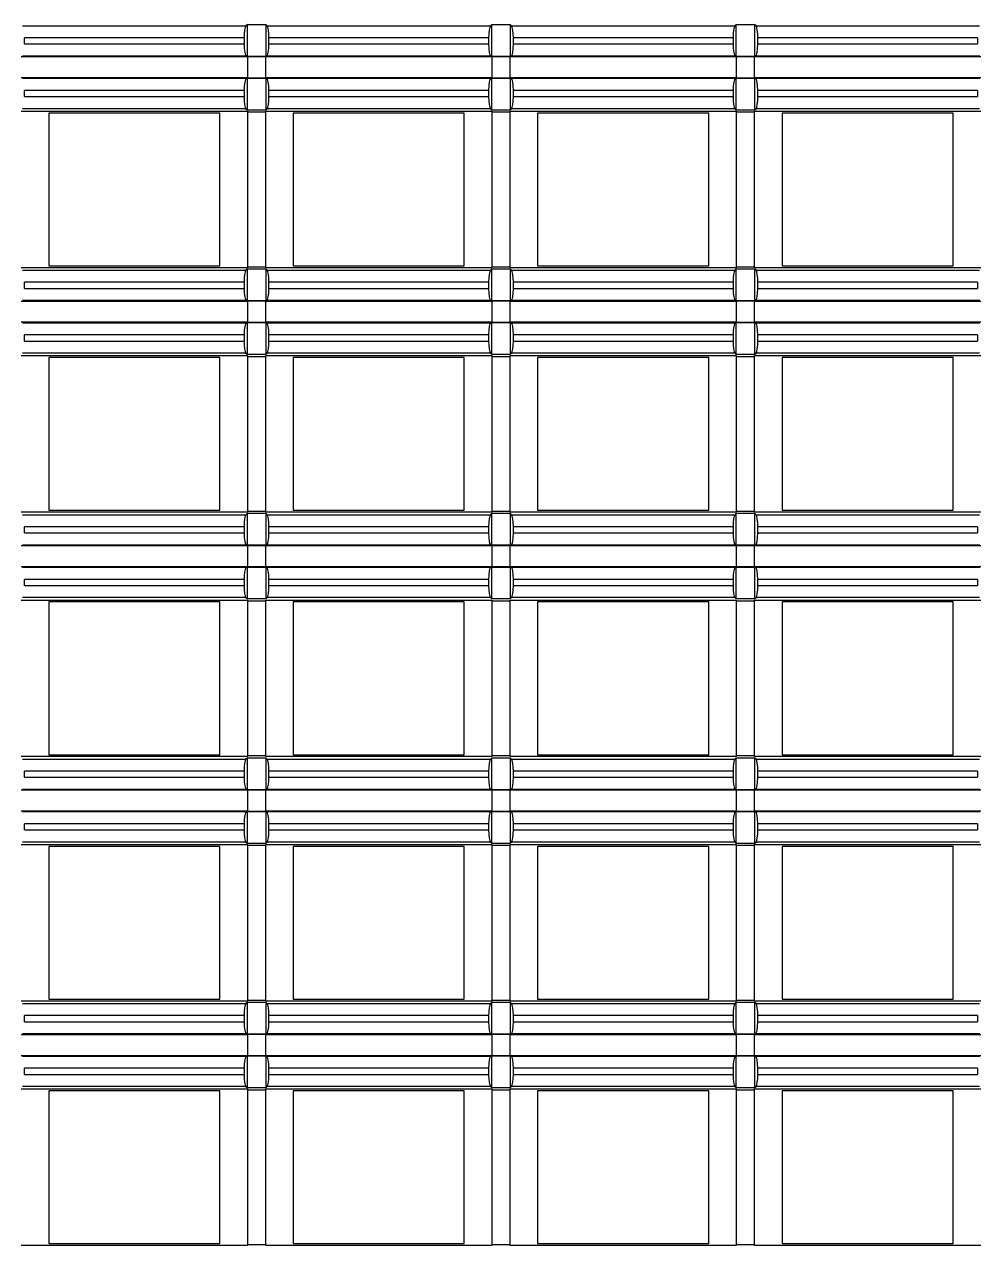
# Model space of a CAD drawing. Header units: inches. Extents: x 0 to 653, y 0 to 346.
# Drawn here: x 64.12 to 79.72, y 260.1 to 280.08 of the extents above; entities that cross this region are included whole.
import ezdxf

# ---------------------------------------------------------------- set-up
doc = ezdxf.new("R2010")
doc.units = ezdxf.units.IN
doc.header["$LTSCALE"] = 35.925693
doc.header["$MEASUREMENT"] = 0
doc.layers.add('2', color=7, linetype='CONTINUOUS')

msp = doc.modelspace()

# ---------------------------------------------------------------- linework, layer by layer
at = {"layer": '2', "color": 132, "linetype": 'Continuous', "true_color": 0x00cccc}
for p, q in [((64.096, 280.058), (67.749, 280.058)), ((67.772, 280.082), (67.749, 280.058)), ((67.772, 279.558), (67.772, 280.082)), ((67.772, 280.082), (68.072, 280.082)), ((68.072, 280.082), (68.072, 279.558)), ((68.096, 280.058), (68.072, 280.082)), ((68.096, 280.058), (71.749, 280.058)), ((71.772, 280.082), (71.749, 280.058)), ((71.772, 279.558), (71.772, 280.082)), ((71.772, 280.082), (72.072, 280.082)), ((72.072, 280.082), (72.072, 279.558)), ((72.096, 280.058), (72.072, 280.082)), ((72.096, 280.058), (75.749, 280.058)), ((75.772, 280.082), (75.749, 280.058)), ((75.772, 279.558), (75.772, 280.082)), ((75.772, 280.082), (76.072, 280.082)), ((76.072, 280.082), (76.072, 279.558)), ((76.095, 280.058), (76.072, 280.082)), ((76.095, 280.058), (79.749, 280.058)), ((64.125, 279.762), (64.125, 279.861)), ((67.72, 279.861), (64.125, 279.861)), ((64.125, 279.762), (67.72, 279.762)), ((67.72, 279.861), (67.72, 279.762)), ((68.125, 279.762), (68.125, 279.861)), ((71.72, 279.861), (68.125, 279.861)), ((68.125, 279.762), (71.72, 279.762)), ((71.72, 279.861), (71.72, 279.762)), ((72.125, 279.762), (72.125, 279.861)), ((75.72, 279.861), (72.125, 279.861)), ((72.125, 279.762), (75.72, 279.762)), ((75.72, 279.861), (75.72, 279.762)), ((76.125, 279.762), (76.125, 279.861)), ((79.72, 279.861), (76.125, 279.861)), ((76.125, 279.762), (79.72, 279.762)), ((79.72, 279.861), (79.72, 279.762)), ((64.072, 279.555), (67.772, 279.555)), ((67.754, 279.562), (64.091, 279.562)), ((67.754, 279.562), (67.772, 279.558)), ((68.072, 279.558), (67.772, 279.558)), ((67.772, 279.555), (67.772, 279.207)), ((68.072, 279.551), (67.772, 279.551)), ((68.072, 279.558), (68.091, 279.562)), ((68.072, 279.207), (68.072, 279.555)), ((68.072, 279.555), (71.772, 279.555)), ((71.754, 279.562), (68.091, 279.562)), ((71.754, 279.562), (71.772, 279.558)), ((72.072, 279.558), (71.772, 279.558)), ((71.772, 279.555), (71.772, 279.207)), ((72.072, 279.551), (71.772, 279.551)), ((72.072, 279.558), (72.091, 279.562)), ((72.072, 279.207), (72.072, 279.555)), ((72.072, 279.555), (75.772, 279.555)), ((75.754, 279.562), (72.091, 279.562)), ((75.754, 279.562), (75.772, 279.558)), ((76.072, 279.558), (75.772, 279.558)), ((75.772, 279.555), (75.772, 279.207)), ((76.072, 279.551), (75.772, 279.551)), ((76.072, 279.558), (76.091, 279.562)), ((76.072, 279.207), (76.072, 279.555)), ((76.072, 279.555), (79.772, 279.555)), ((79.754, 279.562), (76.091, 279.562)), ((67.772, 279.207), (64.072, 279.207)), ((64.091, 279.2), (67.754, 279.2)), ((67.772, 279.203), (67.754, 279.2)), ((67.772, 279.21), (68.072, 279.21)), ((67.772, 278.68), (67.772, 279.203)), ((67.772, 279.203), (68.072, 279.203)), ((71.772, 279.207), (68.072, 279.207)), ((68.072, 279.203), (68.072, 278.68)), ((68.091, 279.2), (68.072, 279.203)), ((68.091, 279.2), (71.754, 279.2)), ((71.772, 279.203), (71.754, 279.2)), ((71.772, 279.21), (72.072, 279.21)), ((71.772, 278.68), (71.772, 279.203)), ((71.772, 279.203), (72.072, 279.203)), ((75.772, 279.207), (72.072, 279.207)), ((72.072, 279.203), (72.072, 278.68)), ((72.091, 279.2), (72.072, 279.203)), ((72.091, 279.2), (75.754, 279.2)), ((75.772, 279.203), (75.754, 279.2)), ((75.772, 279.21), (76.072, 279.21)), ((75.772, 278.68), (75.772, 279.203)), ((75.772, 279.203), (76.072, 279.203)), ((79.772, 279.207), (76.072, 279.207)), ((76.072, 279.203), (76.072, 278.68)), ((76.091, 279.2), (76.072, 279.203)), ((76.091, 279.2), (79.754, 279.2)), ((64.125, 278.9), (64.125, 279)), ((67.72, 279), (64.125, 279)), ((67.72, 279), (67.72, 278.9)), ((68.125, 278.9), (68.125, 279)), ((71.72, 279), (68.125, 279)), ((71.72, 279), (71.72, 278.9)), ((72.125, 278.9), (72.125, 279)), ((75.72, 279), (72.125, 279)), ((75.72, 279), (75.72, 278.9)), ((76.125, 278.9), (76.125, 279)), ((79.72, 279), (76.125, 279)), ((79.72, 279), (79.72, 278.9)), ((64.125, 278.9), (67.72, 278.9)), ((68.125, 278.9), (71.72, 278.9)), ((72.125, 278.9), (75.72, 278.9)), ((76.125, 278.9), (79.72, 278.9)), ((64.072, 278.662), (67.772, 278.662)), ((67.749, 278.703), (64.096, 278.703)), ((64.522, 278.631), (64.522, 276.131)), ((67.322, 278.631), (64.522, 278.631)), ((67.322, 276.131), (67.322, 278.631)), ((67.749, 278.703), (67.772, 278.68)), ((68.072, 278.68), (67.772, 278.68)), ((67.772, 278.662), (67.772, 276.099)), ((68.072, 278.644), (67.772, 278.644)), ((68.072, 278.68), (68.096, 278.703)), ((68.072, 276.099), (68.072, 278.662)), ((68.072, 278.662), (71.772, 278.662)), ((71.749, 278.703), (68.096, 278.703)), ((68.522, 278.631), (68.522, 276.131)), ((71.322, 278.631), (68.522, 278.631)), ((71.322, 276.131), (71.322, 278.631)), ((71.749, 278.703), (71.772, 278.68)), ((72.072, 278.68), (71.772, 278.68)), ((71.772, 278.662), (71.772, 276.099)), ((72.072, 278.644), (71.772, 278.644)), ((72.072, 278.68), (72.096, 278.703)), ((72.072, 276.099), (72.072, 278.662)), ((72.072, 278.662), (75.772, 278.662)), ((75.749, 278.703), (72.096, 278.703)), ((72.522, 278.631), (72.522, 276.131)), ((75.322, 278.631), (72.522, 278.631)), ((75.322, 276.131), (75.322, 278.631)), ((75.749, 278.703), (75.772, 278.68)), ((76.072, 278.68), (75.772, 278.68)), ((75.772, 278.662), (75.772, 276.099)), ((76.072, 278.644), (75.772, 278.644)), ((76.072, 278.68), (76.095, 278.703)), ((76.072, 276.099), (76.072, 278.662)), ((76.072, 278.662), (79.772, 278.662)), ((79.749, 278.703), (76.095, 278.703)), ((76.522, 278.631), (76.522, 276.131)), ((79.322, 278.631), (76.522, 278.631)), ((79.322, 276.131), (79.322, 278.631)), ((67.772, 276.099), (64.072, 276.099)), ((64.096, 276.059), (67.749, 276.059)), ((64.522, 276.131), (67.322, 276.131)), ((67.772, 276.082), (67.749, 276.059)), ((67.772, 276.117), (68.072, 276.117)), ((67.772, 275.558), (67.772, 276.082)), ((67.772, 276.082), (68.072, 276.082)), ((71.772, 276.099), (68.072, 276.099)), ((68.072, 276.082), (68.072, 275.558)), ((68.096, 276.059), (68.072, 276.082)), ((68.096, 276.059), (71.749, 276.059)), ((68.522, 276.131), (71.322, 276.131)), ((71.772, 276.082), (71.749, 276.059)), ((71.772, 276.117), (72.072, 276.117)), ((71.772, 275.558), (71.772, 276.082)), ((71.772, 276.082), (72.072, 276.082)), ((75.772, 276.099), (72.072, 276.099)), ((72.072, 276.082), (72.072, 275.558)), ((72.096, 276.059), (72.072, 276.082)), ((72.096, 276.059), (75.749, 276.059)), ((72.522, 276.131), (75.322, 276.131)), ((75.772, 276.082), (75.749, 276.059)), ((75.772, 276.117), (76.072, 276.117)), ((75.772, 275.558), (75.772, 276.082)), ((75.772, 276.082), (76.072, 276.082)), ((79.772, 276.099), (76.072, 276.099)), ((76.072, 276.082), (76.072, 275.558)), ((76.095, 276.059), (76.072, 276.082)), ((76.095, 276.059), (79.749, 276.059)), ((76.522, 276.131), (79.322, 276.131)), ((64.125, 275.762), (64.125, 275.862)), ((67.72, 275.862), (64.125, 275.862)), ((64.125, 275.762), (67.72, 275.762)), ((67.72, 275.862), (67.72, 275.762)), ((68.125, 275.762), (68.125, 275.862)), ((71.72, 275.862), (68.125, 275.862)), ((68.125, 275.762), (71.72, 275.762)), ((71.72, 275.862), (71.72, 275.762)), ((72.125, 275.762), (72.125, 275.862)), ((75.72, 275.862), (72.125, 275.862)), ((72.125, 275.762), (75.72, 275.762)), ((75.72, 275.862), (75.72, 275.762)), ((76.125, 275.762), (76.125, 275.862)), ((79.72, 275.862), (76.125, 275.862)), ((76.125, 275.762), (79.72, 275.762)), ((79.72, 275.862), (79.72, 275.762)), ((64.072, 275.555), (67.772, 275.555)), ((67.754, 275.562), (64.091, 275.562)), ((67.754, 275.562), (67.772, 275.558)), ((68.072, 275.558), (67.772, 275.558)), ((67.772, 275.555), (67.772, 275.207)), ((68.072, 275.558), (68.091, 275.562)), ((68.072, 275.207), (68.072, 275.555)), ((68.072, 275.555), (71.772, 275.555)), ((71.754, 275.562), (68.091, 275.562)), ((71.754, 275.562), (71.772, 275.558)), ((72.072, 275.558), (71.772, 275.558)), ((71.772, 275.555), (71.772, 275.207)), ((72.072, 275.558), (72.091, 275.562)), ((72.072, 275.207), (72.072, 275.555)), ((72.072, 275.555), (75.772, 275.555)), ((75.754, 275.562), (72.091, 275.562)), ((75.754, 275.562), (75.772, 275.558)), ((76.072, 275.558), (75.772, 275.558)), ((75.772, 275.555), (75.772, 275.207)), ((76.072, 275.558), (76.091, 275.562)), ((76.072, 275.207), (76.072, 275.555)), ((76.072, 275.555), (79.772, 275.555)), ((79.754, 275.562), (76.091, 275.562)), ((68.072, 275.551), (67.772, 275.551)), ((72.072, 275.551), (71.772, 275.551)), ((76.072, 275.551), (75.772, 275.551)), ((67.772, 275.207), (64.072, 275.207)), ((64.091, 275.2), (67.754, 275.2)), ((67.772, 275.203), (67.754, 275.2)), ((67.772, 275.21), (68.072, 275.21)), ((67.772, 274.68), (67.772, 275.203)), ((67.772, 275.203), (68.072, 275.203)), ((71.772, 275.207), (68.072, 275.207)), ((68.072, 275.203), (68.072, 274.68)), ((68.091, 275.2), (68.072, 275.203)), ((68.091, 275.2), (71.754, 275.2)), ((71.772, 275.203), (71.754, 275.2)), ((71.772, 275.21), (72.072, 275.21)), ((71.772, 274.68), (71.772, 275.203)), ((71.772, 275.203), (72.072, 275.203)), ((75.772, 275.207), (72.072, 275.207)), ((72.072, 275.203), (72.072, 274.68)), ((72.091, 275.2), (72.072, 275.203)), ((72.091, 275.2), (75.754, 275.2)), ((75.772, 275.203), (75.754, 275.2)), ((75.772, 275.21), (76.072, 275.21)), ((75.772, 274.68), (75.772, 275.203)), ((75.772, 275.203), (76.072, 275.203)), ((79.772, 275.207), (76.072, 275.207)), ((76.072, 275.203), (76.072, 274.68)), ((76.091, 275.2), (76.072, 275.203)), ((76.091, 275.2), (79.754, 275.2)), ((64.125, 274.9), (64.125, 275)), ((67.72, 275), (64.125, 275)), ((67.72, 275), (67.72, 274.9)), ((68.125, 274.9), (68.125, 275)), ((71.72, 275), (68.125, 275)), ((71.72, 275), (71.72, 274.9)), ((72.125, 274.9), (72.125, 275)), ((75.72, 275), (72.125, 275)), ((75.72, 275), (75.72, 274.9)), ((76.125, 274.9), (76.125, 275)), ((79.72, 275), (76.125, 275)), ((79.72, 275), (79.72, 274.9)), ((64.125, 274.9), (67.72, 274.9)), ((68.125, 274.9), (71.72, 274.9)), ((72.125, 274.9), (75.72, 274.9)), ((76.125, 274.9), (79.72, 274.9)), ((64.072, 274.662), (67.772, 274.662)), ((67.749, 274.703), (64.096, 274.703)), ((64.522, 274.631), (64.522, 272.131)), ((67.322, 274.631), (64.522, 274.631)), ((67.322, 272.131), (67.322, 274.631)), ((67.749, 274.703), (67.772, 274.68)), ((68.072, 274.68), (67.772, 274.68)), ((67.772, 274.662), (67.772, 272.1)), ((68.072, 274.644), (67.772, 274.644)), ((68.072, 274.68), (68.096, 274.703)), ((68.072, 272.1), (68.072, 274.662)), ((68.072, 274.662), (71.772, 274.662)), ((71.749, 274.703), (68.096, 274.703)), ((68.522, 274.631), (68.522, 272.131)), ((71.322, 274.631), (68.522, 274.631)), ((71.322, 272.131), (71.322, 274.631)), ((71.749, 274.703), (71.772, 274.68)), ((72.072, 274.68), (71.772, 274.68)), ((71.772, 274.662), (71.772, 272.1)), ((72.072, 274.644), (71.772, 274.644)), ((72.072, 274.68), (72.096, 274.703)), ((72.072, 272.1), (72.072, 274.662)), ((72.072, 274.662), (75.772, 274.662)), ((75.749, 274.703), (72.096, 274.703)), ((72.522, 274.631), (72.522, 272.131)), ((75.322, 274.631), (72.522, 274.631)), ((75.322, 272.131), (75.322, 274.631)), ((75.749, 274.703), (75.772, 274.68)), ((76.072, 274.68), (75.772, 274.68)), ((75.772, 274.662), (75.772, 272.1)), ((76.072, 274.644), (75.772, 274.644)), ((76.072, 274.68), (76.095, 274.703)), ((76.072, 272.1), (76.072, 274.662)), ((76.072, 274.662), (79.772, 274.662)), ((79.749, 274.703), (76.095, 274.703)), ((76.522, 274.631), (76.522, 272.131)), ((79.322, 274.631), (76.522, 274.631)), ((79.322, 272.131), (79.322, 274.631)), ((67.772, 272.1), (64.072, 272.1)), ((64.096, 272.059), (67.749, 272.059)), ((64.522, 272.131), (67.322, 272.131)), ((67.772, 272.082), (67.749, 272.059)), ((67.772, 272.117), (68.072, 272.117)), ((67.772, 271.558), (67.772, 272.082)), ((67.772, 272.082), (68.072, 272.082)), ((71.772, 272.1), (68.072, 272.1)), ((68.072, 272.082), (68.072, 271.558)), ((68.096, 272.059), (68.072, 272.082)), ((68.096, 272.059), (71.749, 272.059)), ((68.522, 272.131), (71.322, 272.131)), ((71.772, 272.082), (71.749, 272.059)), ((71.772, 272.117), (72.072, 272.117)), ((71.772, 271.558), (71.772, 272.082)), ((71.772, 272.082), (72.072, 272.082)), ((75.772, 272.1), (72.072, 272.1)), ((72.072, 272.082), (72.072, 271.558)), ((72.096, 272.059), (72.072, 272.082)), ((72.096, 272.059), (75.749, 272.059)), ((72.522, 272.131), (75.322, 272.131)), ((75.772, 272.082), (75.749, 272.059)), ((75.772, 272.117), (76.072, 272.117)), ((75.772, 271.558), (75.772, 272.082)), ((75.772, 272.082), (76.072, 272.082)), ((79.772, 272.1), (76.072, 272.1)), ((76.072, 272.082), (76.072, 271.558)), ((76.095, 272.059), (76.072, 272.082)), ((76.095, 272.059), (79.749, 272.059)), ((76.522, 272.131), (79.322, 272.131)), ((64.125, 271.762), (64.125, 271.862)), ((67.72, 271.862), (64.125, 271.862)), ((64.125, 271.762), (67.72, 271.762)), ((67.72, 271.862), (67.72, 271.762)), ((68.125, 271.762), (68.125, 271.862)), ((71.72, 271.862), (68.125, 271.862)), ((68.125, 271.762), (71.72, 271.762)), ((71.72, 271.862), (71.72, 271.762)), ((72.125, 271.762), (72.125, 271.862)), ((75.72, 271.862), (72.125, 271.862)), ((72.125, 271.762), (75.72, 271.762)), ((75.72, 271.862), (75.72, 271.762)), ((76.125, 271.762), (76.125, 271.862)), ((79.72, 271.862), (76.125, 271.862)), ((76.125, 271.762), (79.72, 271.762)), ((79.72, 271.862), (79.72, 271.762)), ((67.754, 271.562), (64.091, 271.562)), ((67.754, 271.562), (67.772, 271.558)), ((68.072, 271.558), (67.772, 271.558)), ((68.072, 271.558), (68.091, 271.562)), ((71.754, 271.562), (68.091, 271.562)), ((71.754, 271.562), (71.772, 271.558)), ((72.072, 271.558), (71.772, 271.558)), ((72.072, 271.558), (72.091, 271.562)), ((75.754, 271.562), (72.091, 271.562)), ((75.754, 271.562), (75.772, 271.558)), ((76.072, 271.558), (75.772, 271.558)), ((76.072, 271.558), (76.091, 271.562)), ((79.754, 271.562), (76.091, 271.562)), ((64.072, 271.555), (67.772, 271.555)), ((67.772, 271.555), (67.772, 271.207)), ((68.072, 271.551), (67.772, 271.551)), ((68.072, 271.207), (68.072, 271.555)), ((68.072, 271.555), (71.772, 271.555)), ((71.772, 271.555), (71.772, 271.207)), ((72.072, 271.551), (71.772, 271.551)), ((72.072, 271.207), (72.072, 271.555)), ((72.072, 271.555), (75.772, 271.555)), ((75.772, 271.555), (75.772, 271.207)), ((76.072, 271.551), (75.772, 271.551)), ((76.072, 271.207), (76.072, 271.555)), ((76.072, 271.555), (79.772, 271.555)), ((67.772, 271.207), (64.072, 271.207)), ((64.091, 271.2), (67.754, 271.2)), ((67.772, 271.203), (67.754, 271.2)), ((67.772, 271.21), (68.072, 271.21)), ((67.772, 270.68), (67.772, 271.203)), ((67.772, 271.203), (68.072, 271.203)), ((71.772, 271.207), (68.072, 271.207)), ((68.072, 271.203), (68.072, 270.68)), ((68.091, 271.2), (68.072, 271.203)), ((68.091, 271.2), (71.754, 271.2)), ((71.772, 271.203), (71.754, 271.2)), ((71.772, 271.21), (72.072, 271.21)), ((71.772, 270.68), (71.772, 271.203)), ((71.772, 271.203), (72.072, 271.203)), ((75.772, 271.207), (72.072, 271.207)), ((72.072, 271.203), (72.072, 270.68)), ((72.091, 271.2), (72.072, 271.203)), ((72.091, 271.2), (75.754, 271.2)), ((75.772, 271.203), (75.754, 271.2)), ((75.772, 271.21), (76.072, 271.21)), ((75.772, 270.68), (75.772, 271.203)), ((75.772, 271.203), (76.072, 271.203)), ((79.772, 271.207), (76.072, 271.207)), ((76.072, 271.203), (76.072, 270.68)), ((76.091, 271.2), (76.072, 271.203)), ((76.091, 271.2), (79.754, 271.2)), ((64.125, 270.9), (64.125, 271)), ((67.72, 271), (64.125, 271)), ((67.72, 271), (67.72, 270.9)), ((68.125, 270.9), (68.125, 271)), ((71.72, 271), (68.125, 271)), ((71.72, 271), (71.72, 270.9)), ((72.125, 270.9), (72.125, 271)), ((75.72, 271), (72.125, 271)), ((75.72, 271), (75.72, 270.9)), ((76.125, 270.9), (76.125, 271)), ((79.72, 271), (76.125, 271)), ((79.72, 271), (79.72, 270.9)), ((64.125, 270.9), (67.72, 270.9)), ((68.125, 270.9), (71.72, 270.9)), ((72.125, 270.9), (75.72, 270.9)), ((76.125, 270.9), (79.72, 270.9)), ((64.072, 270.662), (67.772, 270.662)), ((67.749, 270.703), (64.096, 270.703)), ((64.522, 270.631), (64.522, 268.131)), ((67.322, 270.631), (64.522, 270.631)), ((67.322, 268.131), (67.322, 270.631)), ((67.749, 270.703), (67.772, 270.68)), ((68.072, 270.68), (67.772, 270.68)), ((67.772, 270.662), (67.772, 268.1)), ((68.072, 270.645), (67.772, 270.645)), ((68.072, 270.68), (68.096, 270.703)), ((68.072, 268.1), (68.072, 270.662)), ((68.072, 270.662), (71.772, 270.662)), ((71.749, 270.703), (68.096, 270.703)), ((68.522, 270.631), (68.522, 268.131)), ((71.322, 270.631), (68.522, 270.631)), ((71.322, 268.131), (71.322, 270.631)), ((71.749, 270.703), (71.772, 270.68)), ((72.072, 270.68), (71.772, 270.68)), ((71.772, 270.662), (71.772, 268.1)), ((72.072, 270.645), (71.772, 270.645)), ((72.072, 270.68), (72.096, 270.703)), ((72.072, 268.1), (72.072, 270.662)), ((72.072, 270.662), (75.772, 270.662)), ((75.749, 270.703), (72.096, 270.703)), ((72.522, 270.631), (72.522, 268.131)), ((75.322, 270.631), (72.522, 270.631)), ((75.322, 268.131), (75.322, 270.631)), ((75.749, 270.703), (75.772, 270.68)), ((76.072, 270.68), (75.772, 270.68)), ((75.772, 270.662), (75.772, 268.1)), ((76.072, 270.645), (75.772, 270.645)), ((76.072, 270.68), (76.095, 270.703)), ((76.072, 268.1), (76.072, 270.662)), ((76.072, 270.662), (79.772, 270.662)), ((79.749, 270.703), (76.095, 270.703)), ((76.522, 270.631), (76.522, 268.131)), ((79.322, 270.631), (76.522, 270.631)), ((79.322, 268.131), (79.322, 270.631)), ((67.772, 268.1), (64.072, 268.1)), ((64.096, 268.059), (67.749, 268.059)), ((64.522, 268.131), (67.322, 268.131)), ((67.772, 268.082), (67.749, 268.059)), ((67.772, 268.117), (68.072, 268.117)), ((67.772, 267.558), (67.772, 268.082)), ((67.772, 268.082), (68.072, 268.082)), ((71.772, 268.1), (68.072, 268.1)), ((68.072, 268.082), (68.072, 267.558)), ((68.096, 268.059), (68.072, 268.082)), ((68.096, 268.059), (71.749, 268.059)), ((68.522, 268.131), (71.322, 268.131)), ((71.772, 268.082), (71.749, 268.059)), ((71.772, 268.117), (72.072, 268.117)), ((71.772, 267.558), (71.772, 268.082)), ((71.772, 268.082), (72.072, 268.082)), ((75.772, 268.1), (72.072, 268.1)), ((72.072, 268.082), (72.072, 267.558)), ((72.096, 268.059), (72.072, 268.082)), ((72.096, 268.059), (75.749, 268.059)), ((72.522, 268.131), (75.322, 268.131)), ((75.772, 268.082), (75.749, 268.059)), ((75.772, 268.117), (76.072, 268.117)), ((75.772, 267.558), (75.772, 268.082)), ((75.772, 268.082), (76.072, 268.082)), ((79.772, 268.1), (76.072, 268.1)), ((76.072, 268.082), (76.072, 267.558)), ((76.095, 268.059), (76.072, 268.082)), ((76.095, 268.059), (79.749, 268.059)), ((76.522, 268.131), (79.322, 268.131)), ((64.125, 267.762), (64.125, 267.862)), ((67.72, 267.862), (64.125, 267.862)), ((64.125, 267.762), (67.72, 267.762)), ((67.72, 267.862), (67.72, 267.762)), ((68.125, 267.762), (68.125, 267.862)), ((71.72, 267.862), (68.125, 267.862)), ((68.125, 267.762), (71.72, 267.762)), ((71.72, 267.862), (71.72, 267.762)), ((72.125, 267.762), (72.125, 267.862)), ((75.72, 267.862), (72.125, 267.862)), ((72.125, 267.762), (75.72, 267.762)), ((75.72, 267.862), (75.72, 267.762)), ((76.125, 267.762), (76.125, 267.862)), ((79.72, 267.862), (76.125, 267.862)), ((76.125, 267.762), (79.72, 267.762)), ((79.72, 267.862), (79.72, 267.762)), ((67.754, 267.562), (64.091, 267.562)), ((67.754, 267.562), (67.772, 267.558)), ((68.072, 267.558), (68.091, 267.562)), ((71.754, 267.562), (68.091, 267.562)), ((71.754, 267.562), (71.772, 267.558)), ((72.072, 267.558), (72.091, 267.562)), ((75.754, 267.562), (72.091, 267.562)), ((75.754, 267.562), (75.772, 267.558)), ((76.072, 267.558), (76.091, 267.562)), ((79.754, 267.562), (76.091, 267.562)), ((64.072, 267.555), (67.772, 267.555)), ((68.072, 267.558), (67.772, 267.558)), ((67.772, 267.555), (67.772, 267.207)), ((68.072, 267.551), (67.772, 267.551)), ((68.072, 267.207), (68.072, 267.555)), ((68.072, 267.555), (71.772, 267.555)), ((72.072, 267.558), (71.772, 267.558)), ((71.772, 267.555), (71.772, 267.207)), ((72.072, 267.551), (71.772, 267.551)), ((72.072, 267.207), (72.072, 267.555)), ((72.072, 267.555), (75.772, 267.555)), ((76.072, 267.558), (75.772, 267.558)), ((75.772, 267.555), (75.772, 267.207)), ((76.072, 267.551), (75.772, 267.551)), ((76.072, 267.207), (76.072, 267.555)), ((76.072, 267.555), (79.772, 267.555)), ((67.772, 267.207), (64.072, 267.207)), ((64.091, 267.2), (67.754, 267.2)), ((67.772, 267.203), (67.754, 267.2)), ((67.772, 267.21), (68.072, 267.21)), ((67.772, 266.68), (67.772, 267.203)), ((67.772, 267.203), (68.072, 267.203)), ((71.772, 267.207), (68.072, 267.207)), ((68.072, 267.203), (68.072, 266.68)), ((68.091, 267.2), (68.072, 267.203)), ((68.091, 267.2), (71.754, 267.2)), ((71.772, 267.203), (71.754, 267.2)), ((71.772, 267.21), (72.072, 267.21)), ((71.772, 266.68), (71.772, 267.203)), ((71.772, 267.203), (72.072, 267.203)), ((75.772, 267.207), (72.072, 267.207)), ((72.072, 267.203), (72.072, 266.68)), ((72.091, 267.2), (72.072, 267.203)), ((72.091, 267.2), (75.754, 267.2)), ((75.772, 267.203), (75.754, 267.2)), ((75.772, 267.21), (76.072, 267.21)), ((75.772, 266.68), (75.772, 267.203)), ((75.772, 267.203), (76.072, 267.203)), ((79.772, 267.207), (76.072, 267.207)), ((76.072, 267.203), (76.072, 266.68)), ((76.091, 267.2), (76.072, 267.203)), ((76.091, 267.2), (79.754, 267.2)), ((64.125, 266.9), (64.125, 267)), ((67.72, 267), (64.125, 267)), ((67.72, 267), (67.72, 266.9)), ((68.125, 266.9), (68.125, 267)), ((71.72, 267), (68.125, 267)), ((71.72, 267), (71.72, 266.9)), ((72.125, 266.9), (72.125, 267)), ((75.72, 267), (72.125, 267)), ((75.72, 267), (75.72, 266.9)), ((76.125, 266.9), (76.125, 267)), ((79.72, 267), (76.125, 267)), ((79.72, 267), (79.72, 266.9)), ((64.125, 266.9), (67.72, 266.9)), ((68.125, 266.9), (71.72, 266.9)), ((72.125, 266.9), (75.72, 266.9)), ((76.125, 266.9), (79.72, 266.9)), ((64.072, 266.662), (67.772, 266.662)), ((67.749, 266.703), (64.096, 266.703)), ((64.522, 266.631), (64.522, 264.131)), ((67.322, 266.631), (64.522, 266.631)), ((67.322, 264.131), (67.322, 266.631)), ((67.749, 266.703), (67.772, 266.68)), ((68.072, 266.68), (67.772, 266.68)), ((67.772, 266.662), (67.772, 264.1)), ((68.072, 266.645), (67.772, 266.645)), ((68.072, 266.68), (68.096, 266.703)), ((68.072, 264.1), (68.072, 266.662)), ((68.072, 266.662), (71.772, 266.662)), ((71.749, 266.703), (68.096, 266.703)), ((68.522, 266.631), (68.522, 264.131)), ((71.322, 266.631), (68.522, 266.631)), ((71.322, 264.131), (71.322, 266.631)), ((71.749, 266.703), (71.772, 266.68)), ((72.072, 266.68), (71.772, 266.68)), ((71.772, 266.662), (71.772, 264.1)), ((72.072, 266.645), (71.772, 266.645)), ((72.072, 266.68), (72.096, 266.703)), ((72.072, 264.1), (72.072, 266.662)), ((72.072, 266.662), (75.772, 266.662)), ((75.749, 266.703), (72.096, 266.703)), ((72.522, 266.631), (72.522, 264.131)), ((75.322, 266.631), (72.522, 266.631)), ((75.322, 264.131), (75.322, 266.631)), ((75.749, 266.703), (75.772, 266.68)), ((76.072, 266.68), (75.772, 266.68)), ((75.772, 266.662), (75.772, 264.1)), ((76.072, 266.645), (75.772, 266.645)), ((76.072, 266.68), (76.095, 266.703)), ((76.072, 264.1), (76.072, 266.662)), ((76.072, 266.662), (79.772, 266.662)), ((79.749, 266.703), (76.095, 266.703)), ((76.522, 266.631), (76.522, 264.131)), ((79.322, 266.631), (76.522, 266.631)), ((79.322, 264.131), (79.322, 266.631)), ((67.772, 264.1), (64.072, 264.1)), ((64.096, 264.059), (67.749, 264.059)), ((64.522, 264.131), (67.322, 264.131)), ((67.772, 264.082), (67.749, 264.059)), ((67.772, 264.117), (68.072, 264.117)), ((67.772, 263.558), (67.772, 264.082)), ((67.772, 264.082), (68.072, 264.082)), ((71.772, 264.1), (68.072, 264.1)), ((68.072, 264.082), (68.072, 263.558)), ((68.096, 264.059), (68.072, 264.082)), ((68.096, 264.059), (71.749, 264.059)), ((68.522, 264.131), (71.322, 264.131)), ((71.772, 264.082), (71.749, 264.059)), ((71.772, 264.117), (72.072, 264.117)), ((71.772, 263.558), (71.772, 264.082)), ((71.772, 264.082), (72.072, 264.082)), ((75.772, 264.1), (72.072, 264.1)), ((72.072, 264.082), (72.072, 263.558)), ((72.096, 264.059), (72.072, 264.082)), ((72.096, 264.059), (75.749, 264.059)), ((72.522, 264.131), (75.322, 264.131)), ((75.772, 264.082), (75.749, 264.059)), ((75.772, 264.117), (76.072, 264.117)), ((75.772, 263.558), (75.772, 264.082)), ((75.772, 264.082), (76.072, 264.082)), ((79.772, 264.1), (76.072, 264.1)), ((76.072, 264.082), (76.072, 263.558)), ((76.095, 264.059), (76.072, 264.082)), ((76.095, 264.059), (79.749, 264.059)), ((76.522, 264.131), (79.322, 264.131)), ((64.125, 263.762), (64.125, 263.862)), ((67.72, 263.862), (64.125, 263.862)), ((67.72, 263.862), (67.72, 263.762)), ((68.125, 263.762), (68.125, 263.862)), ((71.72, 263.862), (68.125, 263.862)), ((71.72, 263.862), (71.72, 263.762)), ((72.125, 263.762), (72.125, 263.862)), ((75.72, 263.862), (72.125, 263.862)), ((75.72, 263.862), (75.72, 263.762)), ((76.125, 263.762), (76.125, 263.862)), ((79.72, 263.862), (76.125, 263.862)), ((79.72, 263.862), (79.72, 263.762)), ((64.125, 263.762), (67.72, 263.762)), ((68.125, 263.762), (71.72, 263.762)), ((72.125, 263.762), (75.72, 263.762)), ((76.125, 263.762), (79.72, 263.762)), ((64.072, 263.555), (67.772, 263.555)), ((67.754, 263.562), (64.091, 263.562)), ((67.754, 263.562), (67.772, 263.558)), ((68.072, 263.558), (67.772, 263.558)), ((67.772, 263.555), (67.772, 263.207)), ((68.072, 263.551), (67.772, 263.551)), ((68.072, 263.558), (68.091, 263.562)), ((68.072, 263.207), (68.072, 263.555)), ((68.072, 263.555), (71.772, 263.555)), ((71.754, 263.562), (68.091, 263.562)), ((71.754, 263.562), (71.772, 263.558)), ((72.072, 263.558), (71.772, 263.558)), ((71.772, 263.555), (71.772, 263.207)), ((72.072, 263.551), (71.772, 263.551)), ((72.072, 263.558), (72.091, 263.562)), ((72.072, 263.207), (72.072, 263.555)), ((72.072, 263.555), (75.772, 263.555)), ((75.754, 263.562), (72.091, 263.562)), ((75.754, 263.562), (75.772, 263.558)), ((76.072, 263.558), (75.772, 263.558)), ((75.772, 263.555), (75.772, 263.207)), ((76.072, 263.551), (75.772, 263.551)), ((76.072, 263.558), (76.091, 263.562)), ((76.072, 263.207), (76.072, 263.555)), ((76.072, 263.555), (79.772, 263.555)), ((79.754, 263.562), (76.091, 263.562)), ((67.772, 263.207), (64.072, 263.207)), ((64.091, 263.2), (67.754, 263.2)), ((67.772, 263.203), (67.754, 263.2)), ((67.772, 263.21), (68.072, 263.21)), ((67.772, 262.68), (67.772, 263.203)), ((67.772, 263.203), (68.072, 263.203)), ((71.772, 263.207), (68.072, 263.207)), ((68.072, 263.203), (68.072, 262.68)), ((68.091, 263.2), (68.072, 263.203)), ((68.091, 263.2), (71.754, 263.2)), ((71.772, 263.203), (71.754, 263.2)), ((71.772, 263.21), (72.072, 263.21)), ((71.772, 262.68), (71.772, 263.203)), ((71.772, 263.203), (72.072, 263.203)), ((75.772, 263.207), (72.072, 263.207)), ((72.072, 263.203), (72.072, 262.68)), ((72.091, 263.2), (72.072, 263.203)), ((72.091, 263.2), (75.754, 263.2)), ((75.772, 263.203), (75.754, 263.2)), ((75.772, 263.21), (76.072, 263.21)), ((75.772, 262.68), (75.772, 263.203)), ((75.772, 263.203), (76.072, 263.203)), ((79.772, 263.207), (76.072, 263.207)), ((76.072, 263.203), (76.072, 262.68)), ((76.091, 263.2), (76.072, 263.203)), ((76.091, 263.2), (79.754, 263.2)), ((64.125, 262.9), (64.125, 263)), ((67.72, 263), (64.125, 263)), ((67.72, 263), (67.72, 262.9)), ((68.125, 262.9), (68.125, 263)), ((71.72, 263), (68.125, 263)), ((71.72, 263), (71.72, 262.9)), ((72.125, 262.9), (72.125, 263)), ((75.72, 263), (72.125, 263)), ((75.72, 263), (75.72, 262.9)), ((76.125, 262.9), (76.125, 263)), ((79.72, 263), (76.125, 263)), ((79.72, 263), (79.72, 262.9)), ((64.125, 262.9), (67.72, 262.9)), ((68.125, 262.9), (71.72, 262.9)), ((72.125, 262.9), (75.72, 262.9)), ((76.125, 262.9), (79.72, 262.9)), ((64.072, 262.662), (67.772, 262.662)), ((67.749, 262.703), (64.096, 262.703)), ((64.522, 262.631), (64.522, 260.131)), ((67.322, 262.631), (64.522, 262.631)), ((67.322, 260.131), (67.322, 262.631)), ((67.749, 262.703), (67.772, 262.68)), ((68.072, 262.68), (67.772, 262.68)), ((67.772, 262.662), (67.772, 260.1)), ((68.072, 262.645), (67.772, 262.645)), ((68.072, 262.68), (68.096, 262.703)), ((68.072, 260.1), (68.072, 262.662)), ((68.072, 262.662), (71.772, 262.662)), ((71.749, 262.703), (68.096, 262.703)), ((68.522, 262.631), (68.522, 260.131)), ((71.322, 262.631), (68.522, 262.631)), ((71.322, 260.131), (71.322, 262.631)), ((71.749, 262.703), (71.772, 262.68)), ((72.072, 262.68), (71.772, 262.68)), ((71.772, 262.662), (71.772, 260.1)), ((72.072, 262.645), (71.772, 262.645)), ((72.072, 262.68), (72.096, 262.703)), ((72.072, 260.1), (72.072, 262.662)), ((72.072, 262.662), (75.772, 262.662)), ((75.749, 262.703), (72.096, 262.703)), ((72.522, 262.631), (72.522, 260.131)), ((75.322, 262.631), (72.522, 262.631)), ((75.322, 260.131), (75.322, 262.631)), ((75.749, 262.703), (75.772, 262.68)), ((76.072, 262.68), (75.772, 262.68)), ((75.772, 262.662), (75.772, 260.1)), ((76.072, 262.645), (75.772, 262.645)), ((76.072, 262.68), (76.095, 262.703)), ((76.072, 260.1), (76.072, 262.662)), ((76.072, 262.662), (79.772, 262.662)), ((79.749, 262.703), (76.095, 262.703)), ((76.522, 262.631), (76.522, 260.131)), ((79.322, 262.631), (76.522, 262.631)), ((79.322, 260.131), (79.322, 262.631)), ((67.772, 260.1), (64.072, 260.1)), ((64.522, 260.131), (67.322, 260.131)), ((67.772, 260.117), (68.072, 260.117)), ((71.772, 260.1), (68.072, 260.1)), ((68.522, 260.131), (71.322, 260.131)), ((71.772, 260.117), (72.072, 260.117)), ((75.772, 260.1), (72.072, 260.1)), ((72.522, 260.131), (75.322, 260.131)), ((75.772, 260.117), (76.072, 260.117)), ((79.772, 260.1), (76.072, 260.1)), ((76.522, 260.131), (79.322, 260.131))]:
    msp.add_line(p, q, dxfattribs=at)
for centre, start_param, end_param in [((67.755, 279.861), 0.174533, 1.570796), ((68.09, 279.861), -1.570796, -0.174533), ((71.755, 279.861), 0.174533, 1.570796), ((72.089, 279.861), -1.570796, -0.174533), ((75.755, 279.861), 0.174533, 1.570796), ((76.089, 279.861), -1.570796, -0.174533), ((67.755, 279.762), -4.712389, -3.176499), ((68.09, 279.762), -3.106686, -1.570796), ((71.755, 279.762), 1.570796, 3.106686), ((72.089, 279.762), -3.106686, -1.570796), ((75.755, 279.762), -4.712389, -3.176499), ((76.089, 279.762), -3.106686, -1.570796), ((67.755, 279), 0.034907, 1.570796), ((68.09, 279), -1.570796, -0.034907), ((71.755, 279), 0.034907, 1.570796), ((72.089, 279), -1.570796, -0.034907), ((75.755, 279), 0.034907, 1.570796), ((76.089, 279), -1.570796, -0.034907), ((67.755, 278.9), 1.570796, 2.96706), ((68.09, 278.9), -2.96706, -1.570796), ((71.755, 278.9), 1.570796, 2.96706), ((72.089, 278.9), -2.96706, -1.570796), ((75.755, 278.9), -4.712389, -3.316126), ((76.089, 278.9), -2.96706, -1.570796), ((67.755, 275.862), 0.174533, 1.570796), ((68.09, 275.862), -1.570796, -0.174533), ((71.755, 275.862), 0.174533, 1.570796), ((72.089, 275.862), -1.570796, -0.174533), ((75.755, 275.862), 0.174533, 1.570796), ((76.089, 275.862), -1.570796, -0.174533), ((67.755, 275.762), -4.712389, -3.176499), ((68.09, 275.762), -3.106686, -1.570796), ((71.755, 275.762), 1.570796, 3.106686), ((72.089, 275.762), -3.106686, -1.570796), ((75.755, 275.762), -4.712389, -3.176499), ((76.089, 275.762), -3.106686, -1.570796), ((67.755, 275), 0.034907, 1.570796), ((68.09, 275), -1.570796, -0.034907), ((71.755, 275), 0.034907, 1.570796), ((72.089, 275), -1.570796, -0.034907), ((75.755, 275), 0.034907, 1.570796), ((76.089, 275), -1.570796, -0.034907), ((67.755, 274.9), -4.712389, -3.316126), ((68.09, 274.9), -2.96706, -1.570796), ((71.755, 274.9), 1.570796, 2.96706), ((72.089, 274.9), -2.96706, -1.570796), ((75.755, 274.9), -4.712389, -3.316126), ((76.089, 274.9), -2.96706, -1.570796), ((67.755, 271.862), 0.174533, 1.570796), ((68.09, 271.862), -1.570796, -0.174533), ((71.755, 271.862), 0.174533, 1.570796), ((72.089, 271.862), -1.570796, -0.174533), ((75.755, 271.862), 0.174533, 1.570796), ((76.089, 271.862), -1.570796, -0.174533), ((67.755, 271.762), -4.712389, -3.176499), ((68.09, 271.762), -3.106686, -1.570796), ((71.755, 271.762), 1.570796, 3.106686), ((72.089, 271.762), -3.106686, -1.570796), ((75.755, 271.762), -4.712389, -3.176499), ((76.089, 271.762), -3.106686, -1.570796), ((67.755, 271), 0.034907, 1.570796), ((68.09, 271), -1.570796, -0.034907), ((71.755, 271), 0.034907, 1.570796), ((72.089, 271), -1.570796, -0.034907), ((75.755, 271), 0.034907, 1.570796), ((76.089, 271), -1.570796, -0.034907), ((67.755, 270.9), -4.712389, -3.316126), ((68.09, 270.9), -2.96706, -1.570796), ((71.755, 270.9), -4.712389, -3.316126), ((72.089, 270.9), -2.96706, -1.570796), ((75.755, 270.9), -4.712389, -3.316126), ((76.089, 270.9), -2.96706, -1.570796), ((67.755, 267.862), 0.174533, 1.570796), ((68.09, 267.862), -1.570796, -0.174533), ((71.755, 267.862), 0.174533, 1.570796), ((72.089, 267.862), -1.570796, -0.174533), ((75.755, 267.862), 0.174533, 1.570796), ((76.089, 267.862), -1.570796, -0.174533), ((67.755, 267.762), 1.570796, 3.106686), ((68.09, 267.762), -3.106686, -1.570796), ((71.755, 267.762), 1.570796, 3.106686), ((72.089, 267.762), -3.106686, -1.570796), ((75.755, 267.762), -4.712389, -3.176499), ((76.089, 267.762), -3.106686, -1.570796), ((67.755, 267), 0.034907, 1.570796), ((68.09, 267), -1.570796, -0.034907), ((71.755, 267), 0.034907, 1.570796), ((72.089, 267), -1.570796, -0.034907), ((75.755, 267), 0.034907, 1.570796), ((76.089, 267), -1.570796, -0.034907), ((67.755, 266.9), -4.712389, -3.316126), ((68.09, 266.9), -2.96706, -1.570796), ((71.755, 266.9), -4.712389, -3.316126), ((72.089, 266.9), -2.96706, -1.570796), ((75.755, 266.9), -4.712389, -3.316126), ((76.089, 266.9), -2.96706, -1.570796), ((67.755, 263.862), 0.174533, 1.570796), ((68.09, 263.862), -1.570796, -0.174533), ((71.755, 263.862), 0.174533, 1.570796), ((72.089, 263.862), -1.570796, -0.174533), ((75.755, 263.862), 0.174533, 1.570796), ((76.089, 263.862), -1.570796, -0.174533), ((67.755, 263.762), -4.712389, -3.176499), ((68.09, 263.762), -3.106686, -1.570796), ((71.755, 263.762), 1.570796, 3.106686), ((72.089, 263.762), -3.106686, -1.570796), ((75.755, 263.762), 1.570796, 3.106686), ((76.089, 263.762), -3.106686, -1.570796), ((67.755, 263), 0.034907, 1.570796), ((68.09, 263), -1.570796, -0.034907), ((71.755, 263), 0.034907, 1.570796), ((72.089, 263), -1.570796, -0.034907), ((75.755, 263), 0.034907, 1.570796), ((76.089, 263), -1.570796, -0.034907), ((67.755, 262.9), -4.712389, -3.316126), ((68.09, 262.9), -2.96706, -1.570796), ((71.755, 262.9), -4.712389, -3.316126), ((72.089, 262.9), -2.96706, -1.570796), ((75.755, 262.9), 1.570796, 2.96706), ((76.089, 262.9), -2.96706, -1.570796)]:
    msp.add_ellipse(centre, major_axis=(0, 0.2), ratio=0.176327, start_param=start_param, end_param=end_param, dxfattribs=at)

doc.saveas('drawing.dxf')
